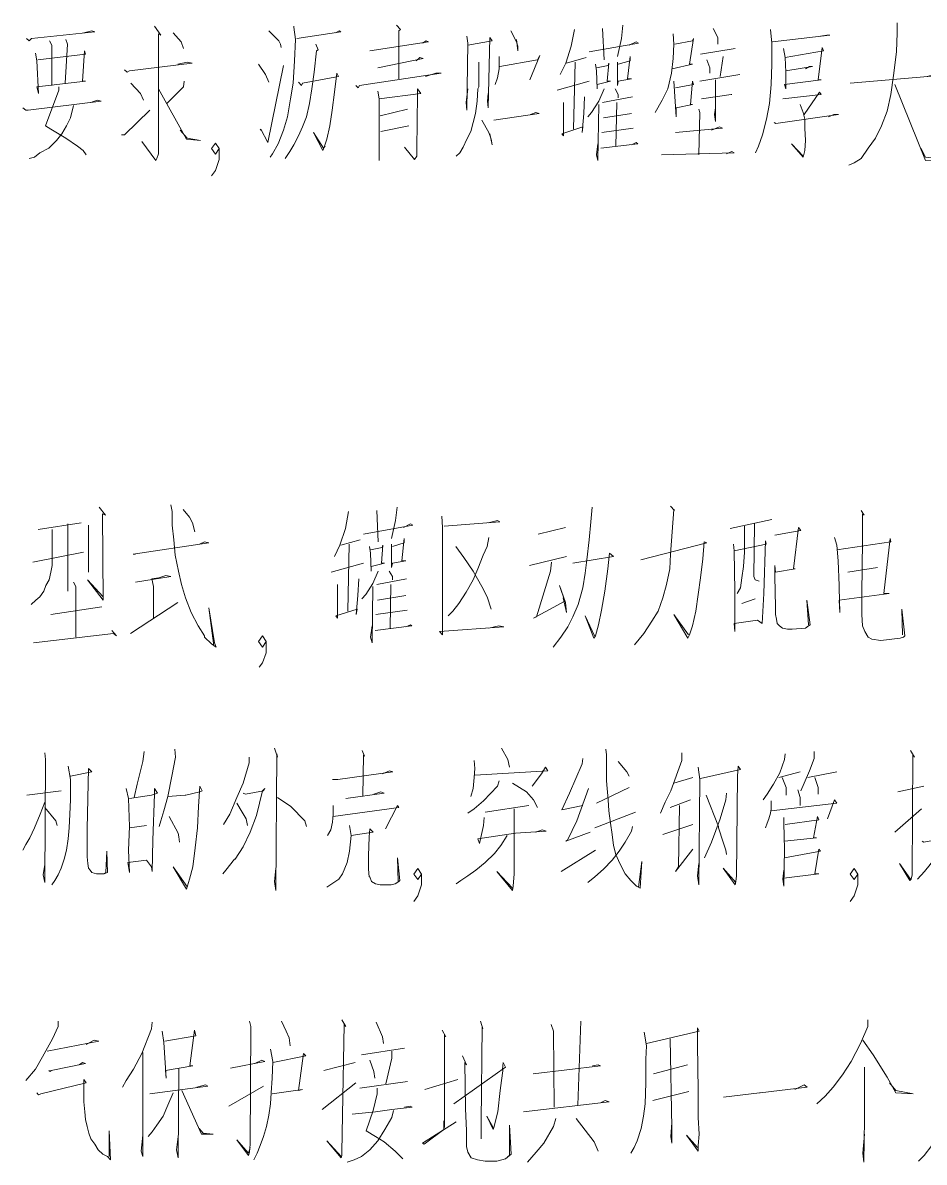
# Model space of a CAD drawing. Header units: millimetres. Extents: x 0 to 586, y 0 to 414.
# Drawn here: x 235.81 to 263.94, y 270.28 to 305.83 of the extents above; entities that cross this region are included whole.
import ezdxf

# ---------------------------------------------------------------- set-up
doc = ezdxf.new("R2010")
doc.units = ezdxf.units.MM

msp = doc.modelspace()

# ---------------------------------------------------------------- linework, layer by layer
at = {"color": 0, "lineweight": 0}
for points in [[(247.470083, 305.759556), (247.593556, 305.618444), (247.544167, 305.583167), (247.544167, 304.080333)], [(254.536222, 305.759556), (254.490361, 305.33975), (254.366889, 304.778833)], [(263.098139, 305.830111), (263.098139, 305.512611), (263.073444, 304.919944), (262.974667, 304.186167), (262.900583, 303.5935), (262.777111, 303.067861), (262.607778, 302.616306), (262.41375, 302.231778), (262.1915, 301.914278), (261.972778, 301.600306), (261.750528, 301.462722), (261.581194, 301.392167)], [(235.930722, 305.33975), (236.004806, 305.269194), (236.078889, 305.33975), (238.0615, 305.547889), (237.962722, 305.583167), (237.715778, 305.512611)], [(239.917111, 305.724278), (240.114667, 305.445583), (240.040583, 305.480861), (240.040583, 302.231778), (240.040583, 301.984833), (240.040583, 301.741417), (239.991194, 301.600306), (239.9665, 301.533278), (239.525528, 302.125944)], [(240.50625, 305.512611), (240.749667, 305.233917), (240.82375, 305.025778)], [(243.483694, 305.583167), (243.801194, 305.269194), (243.850583, 305.163361), (243.875278, 305.061056)], [(244.266861, 305.724278), (244.266861, 305.689), (244.31625, 305.304472), (244.291556, 304.64125), (244.242167, 303.94275), (244.168083, 303.452389), (244.072833, 302.895), (243.949361, 302.475194), (243.7765, 302.055389), (243.607167, 301.741417), (243.533083, 301.635583)], [(244.365639, 305.33975), (245.734417, 305.547889), (245.685028, 305.583167), (245.565083, 305.512611)], [(249.671417, 305.410306), (249.696111, 305.198639), (249.671417, 303.103139), (249.646722, 303.346556), (249.696111, 303.766361)], [(251.040194, 305.583167), (251.213056, 305.233917), (251.262444, 305.096333), (251.262444, 304.955222), (251.213056, 305.304472)], [(253.022806, 305.618444), (252.924028, 305.096333), (252.751167, 304.570694), (252.581833, 304.221444)], [(253.901222, 305.653722), (253.950611, 304.676528)], [(256.102556, 305.480861), (256.12725, 305.163361), (256.102556, 304.711806), (256.053167, 304.256722), (255.933222, 303.766361), (255.760361, 303.417111), (255.541639, 303.032583)], [(257.351389, 305.653722), (257.496028, 305.375028), (257.496028, 305.163361)], [(259.136444, 305.618444), (259.185833, 305.198639), (259.185833, 304.535417), (259.161139, 303.907472), (259.11175, 303.314806), (259.012972, 302.824444), (258.8895, 302.334083), (258.769556, 301.984833), (258.670778, 301.776694)], [(259.207, 305.233917), (260.992056, 305.445583), (260.896806, 305.445583), (260.69925, 305.410306)], [(236.639806, 305.269194), (236.713889, 305.131611), (236.713889, 303.872194)], [(237.154861, 305.304472), (237.20425, 305.163361), (237.130167, 303.94275)], [(244.95125, 305.163361), (245.025333, 304.9905), (244.975944, 304.955222), (244.901861, 304.292), (244.831306, 303.766361), (244.757222, 303.314806), (244.658444, 302.895), (244.534972, 302.581028), (244.415028, 302.298806), (244.266861, 302.020111), (244.143389, 301.811972), (243.99875, 301.600306)], [(246.641056, 304.955222), (248.471972, 305.233917), (248.401417, 305.269194), (248.277944, 305.198639)], [(249.696111, 305.131611), (250.454583, 305.269194), (250.3805, 305.375028), (250.331111, 303.173694), (250.306417, 303.381833), (250.331111, 303.628778)], [(253.484944, 304.919944), (255.026583, 305.198639), (254.9525, 305.233917), (254.733778, 305.131611)], [(256.151944, 305.163361), (256.712861, 305.269194), (256.737556, 305.33975), (256.617611, 304.535417), (256.712861, 304.535417), (256.077861, 304.397833)], [(259.549194, 305.025778), (259.598583, 304.747083), (259.623278, 304.292), (259.623278, 303.766361), (259.573889, 303.907472), (260.723944, 304.048583), (260.625167, 304.048583), (260.748639, 305.061056), (260.798028, 304.955222), (259.598583, 304.747083)], [(236.202361, 304.884667), (236.25175, 304.64125), (236.297611, 303.628778), (236.25175, 303.836917), (237.765167, 304.013306), (237.669917, 304.013306), (237.740472, 304.955222), (237.765167, 304.849389), (236.276444, 304.676528)], [(246.884472, 304.429583), (248.302639, 304.711806), (248.203861, 304.747083), (248.080389, 304.64125)], [(250.673306, 304.778833), (250.673306, 304.397833), (250.623917, 304.115611), (250.553361, 303.907472)], [(250.698, 304.464861), (251.87275, 304.676528), (251.946833, 304.814111), (251.629333, 304.048583)], [(252.775861, 304.570694), (253.389694, 304.747083)], [(254.366889, 304.605972), (254.366889, 303.872194), (254.391583, 304.013306), (254.807861, 304.080333), (254.684389, 304.080333), (254.758472, 304.778833), (254.758472, 304.64125), (254.391583, 304.535417)], [(256.959806, 304.849389), (258.035778, 305.025778)], [(257.668889, 304.778833), (257.570111, 304.150889)], [(238.989306, 304.362556), (239.063389, 304.292), (239.137472, 304.327278), (241.091861, 304.570694), (240.943694, 304.605972), (240.650889, 304.535417)], [(243.166194, 304.535417), (243.388444, 304.221444), (243.483694, 303.978028)], [(243.215583, 302.475194), (243.240278, 302.510472), (243.459, 302.090667), (243.949361, 304.500139)], [(250.038306, 304.605972), (250.038306, 303.836917), (250.013611, 303.766361), (249.988917, 303.381833), (249.939528, 302.997306), (249.868972, 302.718611), (249.794889, 302.439917), (249.671417, 302.1965), (249.547944, 301.949556), (249.452694, 301.776694), (249.329222, 301.670861)], [(253.0475, 304.605972), (252.998111, 302.510472)], [(253.6825, 304.535417), (253.707194, 304.327278), (253.731889, 303.766361), (253.731889, 303.907472), (254.148167, 304.013306), (254.049389, 304.013306), (254.098778, 304.570694), (254.074083, 304.500139), (253.707194, 304.429583)], [(257.153833, 304.676528), (257.252611, 304.429583), (257.252611, 304.256722)], [(259.623278, 304.327278), (260.455833, 304.464861), (260.357056, 304.464861), (260.237111, 304.397833)], [(240.848444, 304.013306), (240.82375, 303.836917), (240.308694, 303.314806)], [(244.415028, 303.978028), (244.510278, 303.872194), (244.534972, 303.94275), (245.660333, 304.150889), (245.610944, 304.256722), (245.540389, 303.664056), (245.466306, 303.103139), (245.392222, 302.616306), (245.293444, 302.1965), (245.219361, 301.949556), (245.1735, 301.84725), (244.877167, 302.404639), (245.198194, 301.914278), (245.244056, 301.984833)], [(246.200083, 303.872194), (246.274167, 303.801639), (246.320028, 303.872194), (248.863556, 304.256722), (248.694222, 304.256722), (248.376722, 304.150889)], [(253.484944, 304.013306), (252.483056, 303.731083)], [(256.12725, 304.013306), (256.201333, 302.895), (256.201333, 303.173694), (256.712861, 303.279528), (256.642306, 303.279528), (256.712861, 304.013306), (256.737556, 303.907472), (256.176639, 303.801639)], [(256.935111, 304.013306), (258.180417, 304.221444)], [(257.421944, 304.048583), (257.421944, 302.753889), (257.39725, 302.965556), (257.421944, 303.173694)], [(261.630583, 303.94275), (264.417528, 304.186167), (264.244667, 304.221444), (264.025944, 304.150889)], [(236.936139, 303.836917), (236.936139, 303.731083), (236.519861, 302.616306), (236.689194, 302.510472), (237.154861, 302.231778), (237.52175, 301.984833), (237.694611, 301.84725), (237.789861, 301.706139)], [(239.183333, 303.94275), (239.479667, 303.628778), (239.574917, 303.417111)], [(240.040583, 303.766361), (240.922528, 302.1965), (241.359972, 302.161222), (240.943694, 302.231778), (240.724972, 302.475194)], [(246.884472, 303.699333), (246.933861, 303.452389), (246.933861, 302.789167), (246.933861, 302.404639), (246.933861, 301.533278), (246.933861, 301.706139), (246.933861, 302.055389)], [(246.933861, 303.452389), (248.228556, 303.628778), (248.129778, 303.766361), (248.129778, 303.5935), (248.105083, 301.882528), (248.105083, 301.670861), (248.034528, 301.565028), (247.717028, 301.949556)], [(253.950611, 303.766361), (253.781278, 303.381833), (253.559028, 303.032583), (253.439083, 302.895)], [(254.292806, 303.766361), (254.391583, 303.5935), (254.391583, 303.487667)], [(259.528028, 303.452389), (260.723944, 303.5935), (260.674556, 303.664056), (260.187722, 302.965556)], [(263.024056, 303.907472), (263.976556, 301.533278), (264.63625, 301.565028), (263.976556, 301.635583), (263.831917, 301.914278)], [(235.810778, 303.173694), (235.909556, 303.103139), (235.980111, 303.103139), (238.255528, 303.381833), (238.132056, 303.417111), (237.938028, 303.346556)], [(252.680611, 303.346556), (252.680611, 302.298806), (252.631222, 302.369361), (253.290917, 302.581028), (253.266222, 302.404639), (253.315611, 302.997306), (253.340306, 303.522944)], [(253.781278, 303.279528), (253.756583, 301.533278), (253.707194, 301.706139), (253.756583, 302.055389)], [(253.901222, 303.346556), (254.832556, 303.522944)], [(254.342194, 303.346556), (254.3175, 301.984833)], [(257.937, 303.5935), (257.912306, 303.5935), (256.9845, 303.452389)], [(260.06425, 303.279528), (260.163028, 303.032583), (260.212417, 302.824444), (260.212417, 302.54575), (260.237111, 302.161222), (260.212417, 301.84725), (260.163028, 301.635583), (259.796139, 302.055389), (260.163028, 301.670861)], [(237.398278, 303.24425), (237.303028, 302.859722), (237.179556, 302.616306), (237.031389, 302.369361), (236.862056, 302.161222), (236.618639, 301.914278), (236.347, 301.776694), (236.177667, 301.635583), (236.004806, 301.600306)], [(238.890528, 302.334083), (238.989306, 302.334083), (239.772472, 303.103139)], [(247.812278, 303.138417), (246.958556, 302.930278)], [(250.503972, 302.789167), (251.922139, 302.997306), (251.823361, 303.032583), (251.654028, 302.965556)], [(253.925917, 302.859722), (254.807861, 302.997306)], [(256.910417, 303.138417), (256.935111, 303.032583), (256.910417, 301.706139)], [(259.256389, 302.718611), (259.305778, 302.683333), (261.263694, 302.965556), (261.115528, 302.965556), (260.946194, 302.895)], [(246.98325, 302.439917), (247.861667, 302.616306)], [(250.137083, 302.789167), (250.355806, 302.404639), (250.429889, 302.1965), (250.454583, 302.020111), (250.3805, 302.369361)], [(256.176639, 302.404639), (257.644194, 302.54575), (257.545417, 302.581028), (257.302, 302.475194)], [(254.85725, 302.54575), (253.876528, 302.404639)], [(241.942056, 301.903694), (241.822111, 301.734361), (241.702167, 301.903694), (241.822111, 302.073028), (241.942056, 301.903694), (241.942056, 301.5615), (241.822111, 301.222833), (241.702167, 301.049972)], [(253.851833, 301.914278), (255.001889, 302.055389), (254.9525, 302.090667), (254.807861, 302.020111)], [(255.735667, 301.706139), (258.011083, 301.776694), (257.937, 301.811972), (257.764139, 301.741417)], [(238.199083, 290.717111), (238.393111, 290.470167), (238.294333, 290.505444), (238.319028, 287.817278), (237.832194, 288.445222), (238.319028, 287.919583)], [(240.425111, 290.784139), (240.470972, 290.576), (240.470972, 290.156194), (240.520361, 289.701111), (240.56975, 289.214278), (240.668528, 288.723917), (240.767306, 288.304111), (240.88725, 287.884306), (241.060111, 287.43275), (241.278833, 287.012944), (241.476389, 286.698972), (241.476389, 286.663694), (241.695111, 286.452028), (241.843278, 286.349722), (241.793889, 286.487306), (241.621028, 287.570333), (241.769194, 286.385)], [(240.813167, 290.646556), (241.010722, 290.399611), (241.1095, 290.22675), (241.180056, 289.948056)], [(245.974306, 290.576), (245.875528, 290.050361), (245.706194, 289.52825), (245.533333, 289.179)], [(246.85625, 290.611278), (246.902111, 289.634083)], [(247.49125, 290.717111), (247.441861, 290.297306), (247.318389, 289.736389)], [(252.356056, 286.349722), (252.603, 286.663694), (252.821722, 286.977667), (252.969889, 287.291639), (253.139222, 287.676167), (253.287389, 288.201806), (253.357944, 288.653361), (253.407333, 289.073167), (253.481417, 289.701111), (253.530806, 290.262028), (253.580194, 290.717111)], [(256.024944, 290.752389), (256.148417, 290.611278), (256.123722, 290.646556), (256.074333, 289.948056), (256.024944, 289.249556), (256.00025, 288.794472), (255.901472, 288.304111), (255.781528, 287.884306), (255.633361, 287.468028), (255.439333, 287.154056), (255.192389, 286.769528), (255.04775, 286.593139), (254.899583, 286.420278)], [(261.965722, 290.611278), (262.0645, 290.470167), (262.015111, 290.505444), (262.015111, 289.669361), (261.990417, 288.025417), (261.990417, 287.362194), (262.015111, 287.012944), (262.089194, 286.836556), (262.187972, 286.663694), (262.307917, 286.593139), (262.579556, 286.557861), (263.189861, 286.628417), (263.288639, 286.663694), (263.338028, 286.698972), (263.23925, 287.535056), (263.263944, 286.73425)], [(236.290556, 290.018611), (237.634639, 290.22675)], [(237.218361, 290.191472), (237.218361, 288.095972)], [(237.856889, 290.156194), (237.856889, 288.688639)], [(246.439972, 289.8775), (247.978083, 290.156194), (247.907528, 290.191472), (247.685278, 290.085639)], [(248.884722, 290.434889), (248.909417, 290.085639), (248.909417, 286.73425), (248.810639, 286.836556), (250.817944, 286.977667), (250.669778, 287.012944), (250.352278, 286.942389)], [(248.958806, 290.120917), (250.694472, 290.262028), (250.620389, 290.297306), (250.327583, 290.22675)], [(257.884083, 290.050361), (259.178778, 290.332583)], [(258.325056, 290.120917), (258.325056, 289.316583), (258.300361, 288.865028), (258.250972, 288.515778), (258.201583, 288.201806), (258.102806, 288.025417)], [(258.642556, 290.191472), (258.617861, 288.551056), (258.66725, 288.445222), (258.787194, 288.409944)], [(236.731528, 290.018611), (236.731528, 289.143722), (236.731528, 288.900306), (236.682139, 288.688639), (236.63275, 288.445222), (236.533972, 288.268833), (236.463417, 288.095972), (236.339944, 287.919583), (236.216472, 287.817278), (236.071833, 287.676167)], [(250.352278, 289.771667), (250.302889, 289.492972), (250.179417, 289.214278), (250.010083, 288.794472), (249.861917, 288.445222), (249.643194, 288.060694), (249.420944, 287.711444), (249.226917, 287.468028), (249.07875, 287.326917)], [(251.893917, 289.8775), (252.747639, 290.085639)], [(259.277556, 289.842222), (260.085417, 289.983333), (260.011333, 290.085639), (259.863167, 288.794472), (259.912556, 288.794472), (259.30225, 288.688639), (259.277556, 288.900306), (259.277556, 288.551056), (259.30225, 287.605611), (259.30225, 287.362194), (259.326944, 287.221083), (259.351639, 287.0835), (259.422194, 287.012944), (259.520972, 286.942389), (259.669139, 286.907111), (259.813778, 286.907111), (260.230056, 286.942389), (260.328833, 287.012944), (260.378222, 287.048222), (260.279444, 287.817278), (260.328833, 287.048222)], [(261.136694, 289.771667), (261.210778, 289.52825), (261.256639, 289.037889), (261.281333, 288.268833), (261.281333, 288.201806), (261.306028, 287.43275), (261.281333, 287.817278), (262.847667, 288.025417), (262.674806, 288.025417), (262.872361, 289.736389), (262.897056, 289.634083), (261.210778, 289.387139)], [(241.328222, 289.563528), (241.476389, 289.634083), (241.621028, 289.598806), (239.250361, 289.249556), (239.324444, 289.249556)], [(245.730889, 289.52825), (246.341194, 289.701111)], [(245.999, 289.563528), (245.949611, 287.468028)], [(246.634, 289.492972), (246.658694, 289.284833), (246.683389, 288.723917), (246.683389, 288.865028), (247.099667, 288.967333), (247.000889, 288.967333), (247.050278, 289.52825), (247.025583, 289.457694), (246.658694, 289.387139)], [(247.318389, 289.563528), (247.318389, 288.82975), (247.343083, 288.967333), (247.759361, 289.037889), (247.635889, 289.037889), (247.709972, 289.736389), (247.709972, 289.598806), (247.343083, 289.492972)], [(249.325694, 289.492972), (249.569111, 289.143722), (249.861917, 288.723917), (250.130028, 288.237083), (250.302889, 287.919583), (250.426361, 287.535056)], [(255.097139, 289.073167), (257.150306, 289.598806), (257.076222, 289.634083), (257.026833, 289.108444), (256.95275, 288.515778), (256.882194, 287.990139), (256.808111, 287.468028), (256.709333, 287.012944), (256.610556, 286.73425), (256.561167, 286.628417), (256.123722, 287.362194), (256.585861, 286.73425)], [(257.982861, 289.563528), (258.004028, 289.351861), (258.028722, 288.095972), (258.028722, 287.746722), (258.028722, 286.836556), (258.004028, 287.0835), (258.737806, 287.185806), (258.885972, 287.0835), (258.935361, 288.025417), (258.98475, 289.669361), (259.009444, 289.563528), (258.004028, 289.351861)], [(236.121222, 289.002611), (237.708722, 289.316583)], [(251.622278, 288.900306), (252.772333, 289.179)], [(252.969889, 288.967333), (254.239889, 289.179), (254.116417, 289.284833), (254.067028, 288.794472), (253.971778, 288.095972), (253.873, 287.503306), (253.774222, 287.048222), (253.678972, 286.698972), (253.629583, 286.628417), (253.357944, 287.326917), (253.654278, 286.698972)], [(246.439972, 288.967333), (245.438083, 288.688639)], [(246.902111, 288.723917), (246.732778, 288.339389), (246.514056, 287.990139), (246.390583, 287.852556)], [(247.244306, 288.723917), (247.343083, 288.551056), (247.343083, 288.445222)], [(252.306667, 289.002611), (252.281972, 288.723917), (251.844528, 287.291639), (251.74575, 287.256361), (252.722944, 287.782), (252.553611, 288.268833), (252.747639, 287.746722), (252.772333, 287.43275), (252.673556, 287.884306)], [(261.552972, 288.688639), (262.480778, 288.82975)], [(237.391222, 288.374667), (237.465306, 288.237083), (237.465306, 286.663694)], [(239.324444, 288.374667), (240.425111, 288.551056), (240.276944, 288.586333), (240.058222, 288.515778), (239.835972, 288.4805), (239.885361, 288.237083), (239.885361, 287.256361)], [(245.632111, 288.304111), (245.632111, 287.256361), (245.582722, 287.326917), (246.242417, 287.535056), (246.217722, 287.362194), (246.267111, 287.954861), (246.291806, 288.4805)], [(246.85625, 288.304111), (247.784056, 288.4805)], [(246.732778, 288.237083), (246.708083, 286.487306), (246.658694, 286.663694), (246.708083, 287.012944)], [(247.293694, 288.304111), (247.269, 286.942389)], [(239.176278, 286.769528), (240.643833, 287.746722)], [(246.877417, 287.817278), (247.759361, 287.954861)], [(258.66725, 287.852556), (258.250972, 287.711444)], [(236.682139, 287.362194), (238.273167, 287.605611)], [(247.80875, 287.503306), (246.831556, 287.362194)], [(246.806861, 286.871833), (247.953389, 287.012944), (247.907528, 287.048222), (247.759361, 286.977667)], [(238.590667, 286.871833), (238.735306, 286.698972), (238.636528, 286.769528), (236.142389, 286.487306)], [(243.187361, 285.721778), (243.286139, 285.859361), (243.406083, 286.173333), (243.406083, 286.522583), (243.286139, 286.698972), (243.162667, 286.522583), (243.286139, 286.349722), (243.406083, 286.522583)], [(236.495167, 283.054778), (236.519861, 282.843111), (236.495167, 279.001361), (236.445778, 279.244778), (236.495167, 279.562278)], [(239.599611, 283.090056), (239.55375, 282.776083), (239.380889, 282.077583), (239.282111, 281.657778)], [(240.555639, 283.160611), (240.580333, 282.913667), (240.456861, 282.321), (240.333389, 281.693056), (240.213444, 281.237972), (240.114667, 280.924), (240.065278, 280.747611)], [(243.660083, 283.192361), (243.758861, 282.913667), (243.734167, 283.0195), (243.709472, 278.757944), (243.660083, 279.036639), (243.709472, 279.456444)], [(246.397639, 283.125333), (246.471722, 282.948944), (246.447028, 282.984222), (246.422333, 281.693056)], [(250.747389, 283.192361), (250.944944, 282.843111), (250.994333, 282.599694)], [(254, 283.160611), (254.024694, 282.984222), (254.024694, 282.179889), (254.074083, 281.587222), (254.098778, 281.237972), (254.148167, 280.853444), (254.197556, 280.504194), (254.246944, 280.154944), (254.3175, 279.87625), (254.440972, 279.597556), (254.610306, 279.280056), (254.783167, 279.071917), (254.956028, 278.895528), (255.075972, 278.8285), (255.125361, 279.664583), (255.026583, 278.863778)], [(256.374194, 283.054778), (256.374194, 282.811361), (256.032, 281.865917), (255.859139, 281.516667), (255.710972, 281.167417)], [(259.602111, 283.0195), (259.577417, 282.843111), (259.42925, 282.426833), (259.235222, 282.077583), (259.210528, 282.042306), (259.037667, 281.760083), (258.914194, 281.587222)], [(260.505222, 283.090056), (260.505222, 282.878389), (260.357056, 282.493861), (260.187722, 282.109333), (260.088944, 281.865917)], [(263.510889, 283.125333), (263.630833, 282.913667), (263.581444, 282.984222), (263.55675, 279.244778), (263.535583, 279.107194), (263.486194, 279.071917), (263.168694, 279.597556), (263.510889, 279.107194)], [(242.876917, 282.913667), (242.876917, 282.740806), (242.682889, 282.109333), (242.485333, 281.657778), (242.266611, 281.132139), (242.072583, 280.818167)], [(249.893667, 282.811361), (249.918361, 282.564417), (249.893667, 282.285722), (249.868972, 281.936472), (249.794889, 281.693056)], [(253.290917, 282.878389), (253.266222, 282.705528), (252.874639, 281.795361), (252.631222, 281.27325), (253.290917, 281.410833)], [(254.733778, 282.321), (254.659694, 282.462111), (254.391583, 282.776083)], [(237.228944, 282.634972), (237.303028, 282.215167), (237.303028, 281.587222), (237.278333, 281.132139), (237.253639, 280.712333), (237.228944, 280.363083), (237.179556, 280.013833), (237.105472, 279.735139), (237.010222, 279.456444), (236.911444, 279.244778), (236.812667, 279.071917), (236.713889, 278.930806)], [(237.303028, 282.321), (237.962722, 282.462111), (237.863944, 282.564417), (237.814556, 280.677056), (237.814556, 280.260778), (237.814556, 279.805694), (237.83925, 279.597556), (237.863944, 279.456444), (237.913333, 279.385889), (237.962722, 279.315333), (238.110889, 279.280056), (238.354306, 279.280056), (238.453083, 279.315333), (238.428389, 279.978556), (238.403694, 279.315333), (238.329611, 279.280056)], [(245.469833, 282.215167), (245.642694, 282.215167), (247.353667, 282.462111), (247.254889, 282.493861), (247.036167, 282.391556)], [(249.918361, 282.356278), (252.19025, 282.493861), (252.116167, 282.599694), (251.996222, 282.391556), (251.703417, 282.007028)], [(256.885722, 282.599694), (256.935111, 282.215167), (256.910417, 278.930806), (256.861028, 279.213028), (256.910417, 279.597556)], [(256.959806, 282.250444), (258.205111, 282.529139), (258.134556, 282.634972), (258.109861, 282.321), (258.085167, 279.213028), (258.060472, 279.036639), (258.035778, 278.930806), (257.668889, 279.456444), (258.060472, 279.001361)], [(259.404556, 282.285722), (260.06425, 282.462111)], [(260.311194, 282.285722), (261.214306, 282.462111)], [(239.038694, 281.936472), (239.112778, 281.6225), (239.137472, 280.747611), (239.112778, 280.013833), (239.137472, 279.315333), (239.088083, 279.629306), (239.673694, 279.699861), (239.821861, 279.491722), (239.846556, 279.350611), (239.87125, 280.327806), (239.920639, 281.760083), (239.920639, 281.936472), (240.015889, 281.795361), (239.821861, 281.728333), (239.137472, 281.6225)], [(240.333389, 281.693056), (240.873139, 281.728333), (240.897833, 281.728333), (241.338806, 281.830639), (241.409361, 281.865917), (241.338806, 282.007028), (241.289417, 281.379083), (241.264722, 280.712333), (241.190639, 280.084389), (241.116556, 279.491722), (241.017778, 279.107194), (240.922528, 278.793222), (240.50625, 279.491722), (240.947222, 278.863778)], [(242.682889, 281.795361), (242.756972, 281.760083), (243.317889, 281.865917), (243.367278, 281.936472), (243.293194, 281.865917), (243.099167, 281.096861), (242.901611, 280.57475), (242.682889, 280.119667), (242.439472, 279.735139), (242.414778, 279.735139), (242.143139, 279.385889), (242.047889, 279.280056)], [(250.673306, 282.179889), (250.627444, 282.007028), (250.186472, 281.551944), (249.893667, 281.308528), (249.696111, 281.167417)], [(251.089583, 282.109333), (251.530556, 281.830639), (251.749278, 281.587222), (251.87275, 281.343806)], [(253.463778, 281.936472), (253.096889, 280.924), (252.804083, 280.327806), (252.754694, 280.296056), (253.513167, 280.57475)], [(253.707194, 281.481389), (254.733778, 281.97175)], [(256.12725, 282.109333), (256.716389, 282.285722)], [(259.503333, 282.285722), (259.626806, 281.97175), (259.626806, 281.728333)], [(260.529917, 282.285722), (260.628694, 281.97175), (260.628694, 281.760083)], [(263.119306, 281.830639), (263.923639, 282.007028)], [(235.93425, 281.728333), (237.010222, 281.865917)], [(243.758861, 281.657778), (244.175139, 281.379083), (244.612583, 280.924), (244.661972, 280.747611)], [(245.886111, 281.6225), (247.085556, 281.795361), (246.986778, 281.830639), (246.764528, 281.760083)], [(256.642306, 281.587222), (256.007306, 281.343806)], [(257.767667, 281.795361), (257.742972, 281.587222), (257.570111, 280.994556), (257.302, 280.260778), (257.083278, 279.770417)], [(257.129139, 281.728333), (257.520722, 280.747611), (257.520722, 280.712333), (257.668889, 280.260778), (257.742972, 280.013833), (257.767667, 279.87625)], [(259.161139, 281.237972), (261.214306, 281.481389), (261.140222, 281.587222), (260.9215, 280.994556)], [(259.990167, 281.901194), (260.06425, 281.657778), (260.06425, 281.410833)], [(236.495167, 281.516667), (236.350528, 281.132139), (236.177667, 280.712333), (236.0295, 280.398361), (235.909556, 280.190222), (235.810778, 280.013833)], [(236.495167, 281.343806), (236.837361, 280.924), (236.88675, 280.782889)], [(242.485333, 281.481389), (242.658194, 281.202694), (242.781667, 280.994556), (242.827528, 280.782889)], [(245.494528, 281.410833), (245.494528, 281.132139), (245.469833, 280.888722), (245.420444, 280.645306), (245.321667, 280.468917)], [(245.494528, 281.061583), (247.547694, 281.343806), (247.498306, 281.410833), (247.131417, 280.677056)], [(250.235861, 281.202694), (251.604639, 281.410833)], [(251.138972, 281.308528), (251.138972, 279.280056), (251.114278, 278.895528), (251.089583, 278.757944), (250.60275, 279.350611), (251.089583, 278.8285)], [(256.300111, 281.410833), (256.275417, 279.491722), (256.176639, 279.350611), (256.716389, 280.049111)], [(259.161139, 281.551944), (259.161139, 281.308528), (259.136444, 281.167417), (259.087056, 280.994556), (259.037667, 280.853444), (258.988278, 280.712333)], [(263.020528, 280.57475), (263.853083, 281.308528)], [(240.382778, 281.061583), (240.654417, 280.539472), (240.675583, 280.433639), (240.700278, 280.260778)], [(250.211167, 281.029833), (250.186472, 280.782889), (250.063, 280.2255), (250.013611, 280.363083), (251.188361, 280.539472), (252.140861, 280.610028), (252.020917, 280.645306), (251.823361, 280.57475)], [(253.657806, 280.712333), (254.931333, 281.202694)], [(259.552722, 281.029833), (259.552722, 280.853444), (259.577417, 280.049111), (259.552722, 278.895528), (259.528028, 279.107194), (259.552722, 279.385889)], [(259.602111, 280.818167), (260.653389, 280.959278), (260.604, 281.061583), (260.480528, 280.398361), (260.579306, 280.398361), (259.577417, 280.296056)], [(239.137472, 280.712333), (239.673694, 280.782889)], [(246.009583, 280.782889), (246.055444, 280.468917), (246.009583, 279.978556), (245.9355, 279.629306), (245.861417, 279.456444), (245.787333, 279.280056), (245.667389, 279.107194), (245.519222, 279.001361), (245.3005, 278.863778)], [(246.055444, 280.468917), (246.743361, 280.57475), (246.644583, 280.677056), (246.619889, 280.433639), (246.595194, 279.840972), (246.595194, 279.421167), (246.619889, 279.17775), (246.644583, 279.17775), (246.693972, 279.036639), (246.813917, 278.966083), (246.962083, 278.930806), (247.131417, 278.930806), (247.304278, 278.930806), (247.42775, 278.966083), (247.547694, 279.036639), (247.572389, 279.071917), (247.498306, 279.770417), (247.523, 279.036639)], [(254.832556, 280.747611), (254.807861, 280.610028), (254.610306, 280.260778), (254.416278, 279.978556), (254.197556, 279.699861), (253.925917, 279.421167), (253.657806, 279.17775), (253.439083, 279.001361)], [(256.716389, 280.818167), (255.785056, 280.504194)], [(263.877778, 280.296056), (263.923639, 280.260778), (265.440583, 280.539472), (265.3665, 280.539472), (265.221861, 280.504194)], [(250.92025, 280.468917), (250.722694, 280.154944), (250.528667, 279.911528), (250.235861, 279.629306), (249.943056, 279.385889), (249.696111, 279.213028), (249.477389, 279.071917), (249.329222, 278.966083)], [(264.562167, 280.363083), (264.339917, 279.87625), (264.121194, 279.562278), (263.948333, 279.350611), (263.729611, 279.107194)], [(252.606528, 279.350611), (253.6825, 280.013833)], [(259.577417, 279.770417), (260.702778, 279.978556), (260.653389, 280.049111), (260.529917, 279.280056), (260.653389, 279.280056), (259.552722, 279.142472)], [(248.25325, 279.269472), (248.133306, 279.100139), (248.013361, 279.269472), (248.133306, 279.438806), (248.25325, 279.269472), (248.25325, 278.927278), (248.133306, 278.585083), (248.013361, 278.41575)], [(261.870472, 279.269472), (261.750528, 279.100139), (261.630583, 279.269472), (261.750528, 279.438806), (261.870472, 279.269472), (261.870472, 278.927278), (261.750528, 278.585083), (261.630583, 278.41575)], [(236.911444, 274.679833), (236.911444, 274.506972), (236.742111, 274.122444), (236.424611, 273.561528), (236.202361, 273.177), (235.909556, 272.82775)], [(239.846556, 274.644556), (239.821861, 274.436417), (239.529056, 273.667361), (239.260944, 273.177), (239.038694, 272.82775), (238.91875, 272.619611)], [(242.880444, 274.679833), (242.926306, 274.506972), (242.901611, 270.838083), (242.880444, 270.594667), (242.85575, 270.488833), (242.488861, 270.975667), (242.85575, 270.559389), (242.901611, 270.73225)], [(243.882333, 274.679833), (244.026972, 274.365861), (244.12575, 274.157722), (244.150444, 273.910778)], [(245.762639, 274.715111), (245.886111, 274.506972), (245.836722, 274.574), (245.787333, 271.744722), (245.762639, 270.594667), (245.762639, 270.488833), (245.741472, 270.418278), (245.3005, 270.943917), (245.741472, 270.453556)], [(246.838611, 274.644556), (247.036167, 274.189472), (247.060861, 273.981333)], [(250.091222, 274.679833), (250.165306, 274.436417), (250.140611, 274.506972), (250.115917, 271.536583), (250.115917, 271.010944), (250.115917, 271.43075)], [(252.292556, 274.574), (252.366639, 274.365861), (252.391333, 271.991667)], [(253.223889, 274.679833), (253.125111, 272.058694)], [(255.277056, 273.981333), (256.913944, 274.365861), (256.864556, 274.471694), (256.864556, 273.946056), (256.88925, 272.513778), (256.88925, 271.78), (256.88925, 271.674167), (256.913944, 271.152056), (256.88925, 270.802806), (256.88925, 270.626417), (256.522361, 271.116778), (256.864556, 270.73225)], [(262.173861, 274.715111), (262.173861, 274.506972), (261.951611, 273.981333), (261.658806, 273.423944), (261.390694, 273.004139), (261.097889, 272.619611), (260.850944, 272.340917), (260.582833, 272.093972)], [(265.228917, 274.679833), (265.228917, 274.436417), (265.179528, 273.910778), (265.108972, 273.388667), (265.059583, 273.004139), (264.960806, 272.549056), (264.787944, 271.956389), (264.593917, 271.501306), (264.375194, 271.0815), (264.177639, 270.802806), (263.934222, 270.488833), (263.761361, 270.312444)], [(240.164056, 274.365861), (240.213444, 274.016611), (240.287528, 272.898306), (240.262833, 273.141722), (241.116556, 273.282833), (241.021306, 273.282833), (241.165944, 274.401139), (241.215333, 274.22475), (240.238139, 274.051889)], [(248.895306, 274.401139), (249.01525, 274.189472), (248.969389, 274.260028), (248.969389, 271.360194), (248.944694, 271.571861), (248.944694, 271.293167), (248.330861, 270.838083), (248.281472, 270.873361), (249.336278, 271.536583)], [(255.202972, 274.330583), (255.277056, 273.910778), (255.252361, 273.490972), (255.252361, 272.757194), (255.227667, 272.093972), (255.178278, 271.709444), (255.104194, 271.324917), (254.98425, 270.943917), (254.885472, 270.73225), (254.786694, 270.559389)], [(256.010833, 274.122444), (256.060222, 271.360194), (256.060222, 270.873361), (256.035528, 271.0815), (256.060222, 271.501306)], [(236.56925, 273.737917), (238.184972, 274.051889), (238.036806, 274.087167), (237.793389, 273.946056)], [(243.540139, 273.808472), (243.610694, 273.423944), (243.589528, 272.898306), (243.564833, 272.443222), (243.540139, 272.093972), (243.49075, 271.744722), (243.416667, 271.395472), (243.317889, 271.0815), (243.222639, 270.802806), (243.123861, 270.559389), (243.025083, 270.347722)], [(246.376472, 273.632083), (247.720556, 273.840222)], [(262.025694, 274.087167), (262.343194, 273.632083), (262.784167, 272.933583), (263.052278, 272.443222), (263.592028, 272.407944), (263.052278, 272.513778), (262.85825, 272.757194)], [(239.55375, 273.702639), (239.55375, 270.453556), (239.504361, 270.626417), (239.55375, 271.116778)], [(242.291306, 273.212278), (243.367278, 273.423944), (243.2685, 273.459222), (243.049778, 273.353389)], [(243.610694, 273.388667), (244.640806, 273.596806), (244.566722, 273.667361), (244.418556, 272.513778), (244.542028, 272.549056), (243.589528, 272.407944)], [(246.644583, 273.459222), (246.768056, 273.109972), (246.79275, 272.898306)], [(247.328972, 273.737917), (247.328972, 273.52625), (247.134944, 272.725444)], [(249.530306, 273.596806), (249.653778, 273.318111), (249.604389, 273.388667), (249.629083, 271.956389), (249.653778, 271.257889), (249.653778, 270.767528), (249.699639, 270.594667), (249.798417, 270.418278), (249.995972, 270.347722), (250.239389, 270.312444), (250.606278, 270.312444), (250.874389, 270.383), (251.04725, 270.524111), (250.997861, 271.43075), (250.997861, 270.488833), (250.948472, 270.453556)], [(236.618639, 273.141722), (236.668028, 273.109972), (236.692722, 273.141722), (237.768694, 273.353389), (237.669917, 273.388667), (237.571139, 273.318111)], [(240.679111, 273.212278), (240.654417, 270.418278), (240.605028, 270.661694), (240.654417, 271.0815)], [(245.201722, 273.141722), (246.178917, 273.388667)], [(249.262194, 272.093972), (250.874389, 273.247556), (250.800306, 273.388667), (250.775611, 273.177), (250.800306, 273.212278), (250.705056, 272.513778), (250.630972, 271.850556), (250.5075, 271.360194), (250.482806, 271.293167), (250.288778, 271.709444), (250.482806, 271.360194)], [(251.731639, 273.039417), (253.834194, 273.282833), (253.760111, 273.318111), (253.590778, 273.282833)], [(256.547056, 273.318111), (255.495778, 273.039417)], [(262.075083, 273.247556), (262.075083, 271.607139), (262.050389, 270.277167), (262.025694, 270.559389), (262.075083, 271.152056)], [(236.25175, 272.443222), (236.301139, 272.376194), (236.375222, 272.407944), (237.793389, 272.757194), (237.719306, 272.863028), (237.719306, 272.690167), (237.719306, 272.164528), (237.744, 271.850556), (237.768694, 271.607139), (237.818083, 271.395472), (237.867472, 271.187333), (237.938028, 271.010944), (238.0615, 270.838083), (238.160278, 270.661694), (238.304917, 270.524111), (238.453083, 270.453556), (238.551861, 270.347722), (238.502472, 271.257889), (238.502472, 270.453556)], [(245.152333, 271.921111), (246.203611, 272.757194)], [(246.327083, 272.584333), (247.819333, 272.792472)], [(248.355556, 272.549056), (249.382139, 272.863028)], [(240.50625, 272.443222), (240.336917, 272.058694), (240.18875, 271.709444), (239.994722, 271.43075), (239.846556, 271.222611), (239.723083, 271.0815)], [(239.772472, 272.407944), (241.582222, 272.654889), (241.508139, 272.690167), (241.240028, 272.619611)], [(240.774361, 272.513778), (241.388194, 271.152056), (241.755083, 271.152056), (241.437583, 271.187333), (241.314111, 271.324917)], [(242.241917, 272.026944), (243.317889, 272.654889)], [(246.863306, 272.584333), (246.863306, 272.407944), (246.743361, 271.885833), (246.521111, 271.257889), (246.817444, 271.0815), (247.085556, 270.908639), (247.42775, 270.626417), (247.671167, 270.383)], [(255.471083, 272.199806), (256.596444, 272.4785)], [(257.672417, 272.305639), (258.797778, 272.443222), (258.822472, 272.443222), (260.290028, 272.619611), (260.19125, 272.690167), (259.898444, 272.549056)], [(246.083667, 271.78), (246.817444, 271.850556), (247.328972, 271.921111), (247.963972, 271.991667), (247.893417, 272.026944), (247.720556, 271.991667)], [(251.438833, 271.850556), (254.102306, 272.164528), (253.982361, 272.199806), (253.834194, 272.12925)], [(247.378361, 271.885833), (247.328972, 271.674167), (247.11025, 271.293167), (246.888, 270.943917), (246.644583, 270.661694), (246.376472, 270.453556), (246.154222, 270.347722), (245.9355, 270.277167)], [(252.440722, 271.642417), (252.366639, 271.395472), (252.073833, 270.873361), (251.830417, 270.594667), (251.558778, 270.277167)], [(253.075722, 271.642417), (253.640167, 270.908639), (253.760111, 270.626417)]]:
    msp.add_lwpolyline(points, dxfattribs=at)

doc.saveas('drawing.dxf')
